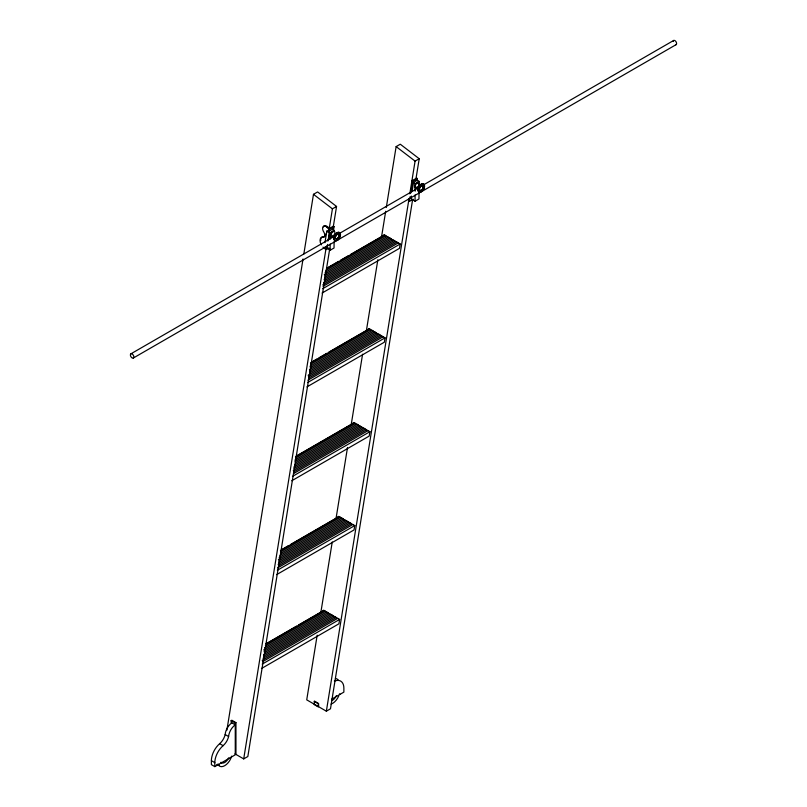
<?xml version="1.0" encoding="UTF-8"?>
<svg xmlns="http://www.w3.org/2000/svg" width="807" height="807" viewBox="0 0 807 807"><rect width="100%" height="100%" fill="white"/><g stroke="black" fill="none" stroke-linecap="round" stroke-linejoin="round"><path stroke-width="1.21" d="M334.108 241.747L334.037 248.001L330.113 250.271L330.184 244.017M330.234 239.003L330.305 232.739L328.61 231.427L332.534 229.158L334.229 230.469L330.305 232.739M419.035 192.712L418.964 198.976L415.04 201.246L415.111 194.981M415.151 191.219L415.232 183.714L413.537 182.392L417.461 180.132L417.37 180.687L417.401 178.579L416.725 178.054L411.903 180.839L412.579 181.363L410.672 193.176M419.105 186.447L419.156 181.444L417.148 180.052M226.888 730.164L303.039 258.966M303.836 253.993L313.479 194.316L317.615 191.935L336.559 206.451L332.807 229.713M324.949 242.725L326.815 231.135L327.501 230.741L329.538 232.779L328.419 239.729M330.113 250.271L326.008 247.567L326.432 246.851L325.998 249.565L323.95 248.001A6.587 3.803 60 0 1 322.971 247.134M328.52 231.992L328.61 231.427M234.978 753.869L243.704 758.903L325.998 248.657M329.216 228.744L332.423 208.831L336.559 206.451M328.863 231.791L329.236 229.481L334.058 226.696L333.372 226.172L328.55 228.956L327.198 227.524A4.681 2.703 60 0 0 323.062 226.706A4.681 2.703 60 0 0 323.849 232.113A3.954 2.28 60 0 1 323.032 237.127A6.587 3.803 60 0 0 321.307 244.854M325.181 246.811L326.764 248.042L327.138 245.721M327.884 241.091L329.538 232.779M326.764 248.042L327.662 244.37M329.73 248.758L247.84 756.522L243.704 758.903M333.483 230.247L334.058 226.696M317.181 635.2L306.731 699.851L326.361 711.189L330.487 708.798L412.589 199.793M320.994 611.575L332.242 541.961M336.065 518.336L347.514 447.471M351.136 425.087L362.585 354.223M366.398 330.598L377.858 259.733M381.469 237.359L385.696 211.252M386.291 207.52L396.136 146.602L400.272 144.211L419.216 158.727L415.797 179.88M322.729 611.04A2.018 1.17 60 0 1 324.132 610.485L325.342 611.181A2.068 1.19 60 0 0 326.714 611.968L328.096 612.765A2.068 1.19 60 0 0 329.478 613.562L330.85 614.359A2.068 1.19 60 0 0 332.232 615.156L333.604 615.953A2.068 1.19 60 0 0 334.986 616.74L336.358 617.537A2.068 1.19 60 0 0 337.74 618.333L339.626 619.423L338.93 623.791L261.498 668.499M337.962 516.863A2.018 1.17 60 0 1 339.273 516.621L340.483 517.317A2.068 1.19 60 0 0 341.855 518.114L343.237 518.901A2.068 1.19 60 0 0 344.609 519.698L345.991 520.495A2.068 1.19 60 0 0 347.373 521.292L348.745 522.089A2.068 1.19 60 0 0 350.127 522.886L351.499 523.682A2.068 1.19 60 0 0 352.881 524.469L354.767 525.569L354.061 529.927L276.63 574.634M297.39 455.43L353.002 423.322A2.018 1.17 60 0 1 354.414 422.757L355.625 423.453A2.068 1.19 60 0 0 356.997 424.25L358.379 425.047A2.068 1.19 60 0 0 359.751 425.844L361.132 426.631A2.068 1.19 60 0 0 362.504 427.428L363.886 428.224A2.068 1.19 60 0 0 365.258 429.021L366.64 429.818A2.068 1.19 60 0 0 368.022 430.615L369.909 431.705L369.202 436.073L291.771 480.77M368.143 329.458A2.018 1.17 60 0 1 369.556 328.893L370.756 329.589A2.068 1.19 60 0 0 372.138 330.386L373.51 331.183A2.068 1.19 60 0 0 374.892 331.98L376.274 332.777A2.068 1.19 60 0 0 377.646 333.573L379.028 334.36A2.068 1.19 60 0 0 380.4 335.157L381.782 335.954A2.068 1.19 60 0 0 383.154 336.751L385.05 337.84L384.344 342.208L306.912 386.916M350.571 254.487L383.285 235.594A2.018 1.17 60 0 1 384.697 235.039L385.897 235.735A2.068 1.19 60 0 0 387.279 236.522L388.651 237.319A2.068 1.19 60 0 0 390.033 238.115L391.405 238.912A2.068 1.19 60 0 0 392.787 239.709L394.159 240.506A2.068 1.19 60 0 0 395.541 241.303L396.923 242.09A2.068 1.19 60 0 0 398.295 242.887L400.191 243.976L399.485 248.344L322.054 293.052M326.361 711.189L409.058 198.451M409.805 193.831L415.08 161.118L419.216 158.727M408.665 200.923L409.341 201.447L410.097 196.726M411.328 196.051L410.934 198.532L415.04 201.246M412.135 191.088L413.537 182.392M418.359 183.603L418.389 181.484M336.348 695.674L335.873 696.663A6.446 3.722 -60 0 1 331.637 700.658M327.198 227.524L327.884 227.13L329.246 228.563M412.579 181.363L417.401 178.579M415.232 183.714L419.156 181.444M323.032 237.127L323.728 236.733A3.954 2.28 60 0 0 324.888 236.441M130.936 353.809L334.744 236.138M339.111 233.626L418.672 187.688M423.029 185.176L673.714 40.441M133.286 358.046A2.421 1.402 60 0 0 132.6 354.313A2.421 1.402 60 0 0 130.441 355.423A2.421 1.402 60 0 0 133.286 358.046L676.064 44.678M323.95 248.001L324.646 247.608M325.998 249.565L328.883 247.9M409.341 201.447L413.194 199.218M326.573 268.338L338.567 261.407M340.756 260.147L348.382 255.738M326.896 268.408L384.697 235.039M325.917 270.365L385.897 235.735M325.11 272.413L387.279 236.522M324.303 274.471L388.651 237.319M324.596 275.893L390.033 238.115M324.878 277.326L391.405 238.912M324.081 279.373L392.787 239.709M324.364 280.806L394.159 240.506M323.557 282.853L395.541 241.303M322.76 284.911L396.923 242.09M323.042 286.334L398.295 242.887M322.76 288.684L400.191 243.976M311.431 362.202L316.889 359.044M319.068 357.794L326.704 353.385M328.883 352.124L367.054 330.083M310.665 362.898L369.556 328.893M310.776 364.219L370.756 329.589M309.969 366.277L372.138 330.386M310.261 367.699L373.51 331.183M309.454 369.757L374.892 331.98M309.747 371.18L376.274 332.777M310.029 372.612L377.646 333.573M308.133 375.295L379.028 334.36M308.425 376.718L380.4 335.157M308.708 378.14L381.782 335.954M307.901 380.198L383.154 336.751M307.618 382.548L385.05 337.84M295.523 456.762L354.414 422.757M295.634 458.083L355.625 423.453M294.837 460.141L356.997 424.25M295.12 461.564L358.379 425.047M295.402 462.986L359.751 425.844M294.605 465.044L361.132 426.631M293.798 467.102L362.504 427.428M294.091 468.524L363.886 428.224M293.284 470.582L365.258 429.021M293.566 472.004L366.64 429.818M293.859 473.427L368.022 430.615M292.477 476.412L369.909 431.705M282.248 549.295L288.785 545.512M290.974 544.251L337.871 517.176M280.382 550.616L339.273 516.621M280.493 551.948L340.483 517.317M280.786 553.37L341.855 518.114M279.979 555.428L343.237 518.901M279.182 557.476L344.609 519.698M278.375 559.533L345.991 520.495M278.657 560.956L347.373 521.292M278.95 562.388L348.745 522.089M278.143 564.436L350.127 522.886M278.435 565.868L351.499 523.682M277.628 567.916L352.881 524.469M277.336 570.267L354.767 525.569M266.017 643.784L296.552 626.151M298.731 624.89L321.64 611.666M266.33 643.855L324.132 610.485M265.362 645.812L325.342 611.181M264.555 647.86L326.714 611.968M263.748 649.917L328.096 612.765M264.04 651.34L329.478 613.562M264.323 652.762L330.85 614.359M263.526 654.82L332.232 615.156M263.808 656.242L333.604 615.953M263.001 658.3L334.986 616.74M262.204 660.358L336.358 617.537M262.487 661.78L337.74 618.333M262.194 664.131L339.626 619.423M231.821 722.84A10.612 6.123 -60 0 0 225.163 734.541A10.834 6.254 -60 0 1 219.665 743.681A15.383 8.887 -60 0 0 211.384 760.668L211.384 764.643L214.823 766.63L214.823 762.655A15.383 8.887 -60 0 1 223.115 745.668A10.834 6.254 -60 0 0 228.603 736.529A10.612 6.123 -60 0 1 235.261 724.827L231.135 722.447L231.135 720.631L231.821 720.227L235.957 722.618L235.957 754.031M231.135 720.631L235.261 723.011L235.957 722.618M314.135 701.344L318.271 703.724L318.271 706.912L314.135 704.521L314.478 701.142L318.614 703.533L318.614 706.317M214.823 766.63L235.261 754.827L235.261 723.011M331.616 699.195L343.873 692.124L343.873 688.149A15.383 8.887 -60 0 0 335.581 680.735A10.834 6.254 -60 0 1 334.34 680.967M339.444 693.889L340.13 694.282M225.163 734.541L228.603 736.529M219.665 743.681L223.115 745.668M229.249 758.308L228.552 757.904L228.078 758.903A6.446 3.722 -60 0 1 221.441 762.736L220.967 762.292L221.653 762.686M218.566 764.471L217.87 764.078A10.37 5.982 -60 0 0 224.76 765.661A10.37 5.982 -60 0 0 231.649 756.119M211.384 760.668L214.823 762.655M396.136 146.602L415.08 161.118M313.479 194.316L332.423 208.831M328.55 228.956L329.236 229.481M326.815 231.135L329.195 232.981M326.089 247.053L327.107 247.84M673.179 41.52A2.421 1.402 60 0 1 675.782 41.389A2.421 1.402 60 0 1 675.701 44.768M335.45 678.475A15.383 8.887 -60 0 1 338.113 679.746M338.799 695.805A10.37 5.982 -60 0 1 331.072 704.108M423.251 185.973A3.147 1.816 -60 0 1 423.251 187.305M422.212 189.463A3.147 1.816 -60 0 1 421.103 190.452M420.518 190.694A3.147 1.816 -60 0 1 419.983 190.755M419.519 190.603A3.147 1.816 -60 0 1 419.166 190.281M419.166 187.708A3.147 1.816 -60 0 1 419.519 186.972M417.895 186.972A3.147 1.816 -60 0 1 414.566 186.891A3.147 1.816 -60 0 1 417.542 182.533A3.147 1.816 -60 0 1 418.359 186.296M417.572 183.34A2.25 1.301 -60 0 1 418.157 183.673M417.189 186.921A2.25 1.301 -60 0 1 416.785 187.224M416.372 187.395A2.25 1.301 -60 0 1 415.988 187.436M415.403 187.103A2.25 1.301 -60 0 1 415.403 185.267M415.988 184.258A2.25 1.301 -60 0 1 417.189 183.381M219.1 765.056A10.37 5.982 -60 0 1 216.68 764.501M323.425 226.959A4.681 2.703 60 0 1 327.884 227.13M320.742 240.587A6.587 3.803 60 0 1 320.752 239.427M320.974 238.408A6.587 3.803 60 0 1 323.728 236.733M325.483 234.161A3.954 2.28 60 0 1 325.16 236.138M333.795 235.523A3.147 1.816 -60 0 1 330.487 235.654A3.147 1.816 -60 0 1 333.069 231.185A3.147 1.816 -60 0 1 334.612 234.111M338.577 237.339A3.147 1.816 -60 0 1 337.003 239.003M335.076 236.259A3.147 1.816 -60 0 1 335.43 235.523M335.883 234.847A3.147 1.816 -60 0 1 336.428 234.282M337.003 233.859A3.147 1.816 -60 0 1 337.578 233.616M338.113 233.566A3.147 1.816 -60 0 1 338.577 233.707M333.483 235.069A2.25 1.301 -60 0 1 332.686 235.775M331.304 235.654A2.25 1.301 -60 0 1 331.425 233.556A2.25 1.301 -60 0 1 333.099 231.932M421.94 191.027A4.61 2.663 -60 0 0 423.403 183.885A4.61 2.663 -60 0 0 417.945 188.727A4.61 2.663 -60 0 0 421.94 191.027M422.202 191.178A4.61 2.663 -60 0 0 423.665 184.036A4.61 2.663 -60 0 0 418.208 188.868A4.61 2.663 -60 0 0 422.202 191.178M421.859 189.917A2.764 1.594 -60 0 0 422.737 185.64A2.764 1.594 -60 0 0 419.469 188.535A2.764 1.594 -60 0 0 421.859 189.917M421.829 189.847A2.683 1.543 -60 0 0 422.676 185.691A2.683 1.543 -60 0 0 419.499 188.505A2.683 1.543 -60 0 0 421.829 189.847M337.84 239.578A4.61 2.663 -60 0 0 339.303 232.436A4.61 2.663 -60 0 0 333.856 237.278A4.61 2.663 -60 0 0 337.84 239.578M338.103 239.729A4.61 2.663 -60 0 0 339.565 232.587A4.61 2.663 -60 0 0 334.108 237.429A4.61 2.663 -60 0 0 338.103 239.729M337.76 238.469A2.764 1.594 -60 0 0 338.637 234.191A2.764 1.594 -60 0 0 335.379 237.087A2.764 1.594 -60 0 0 337.76 238.469M337.73 238.398A2.683 1.543 -60 0 0 338.577 234.252A2.683 1.543 -60 0 0 335.409 237.056A2.683 1.543 -60 0 0 337.73 238.398"/></g></svg>
